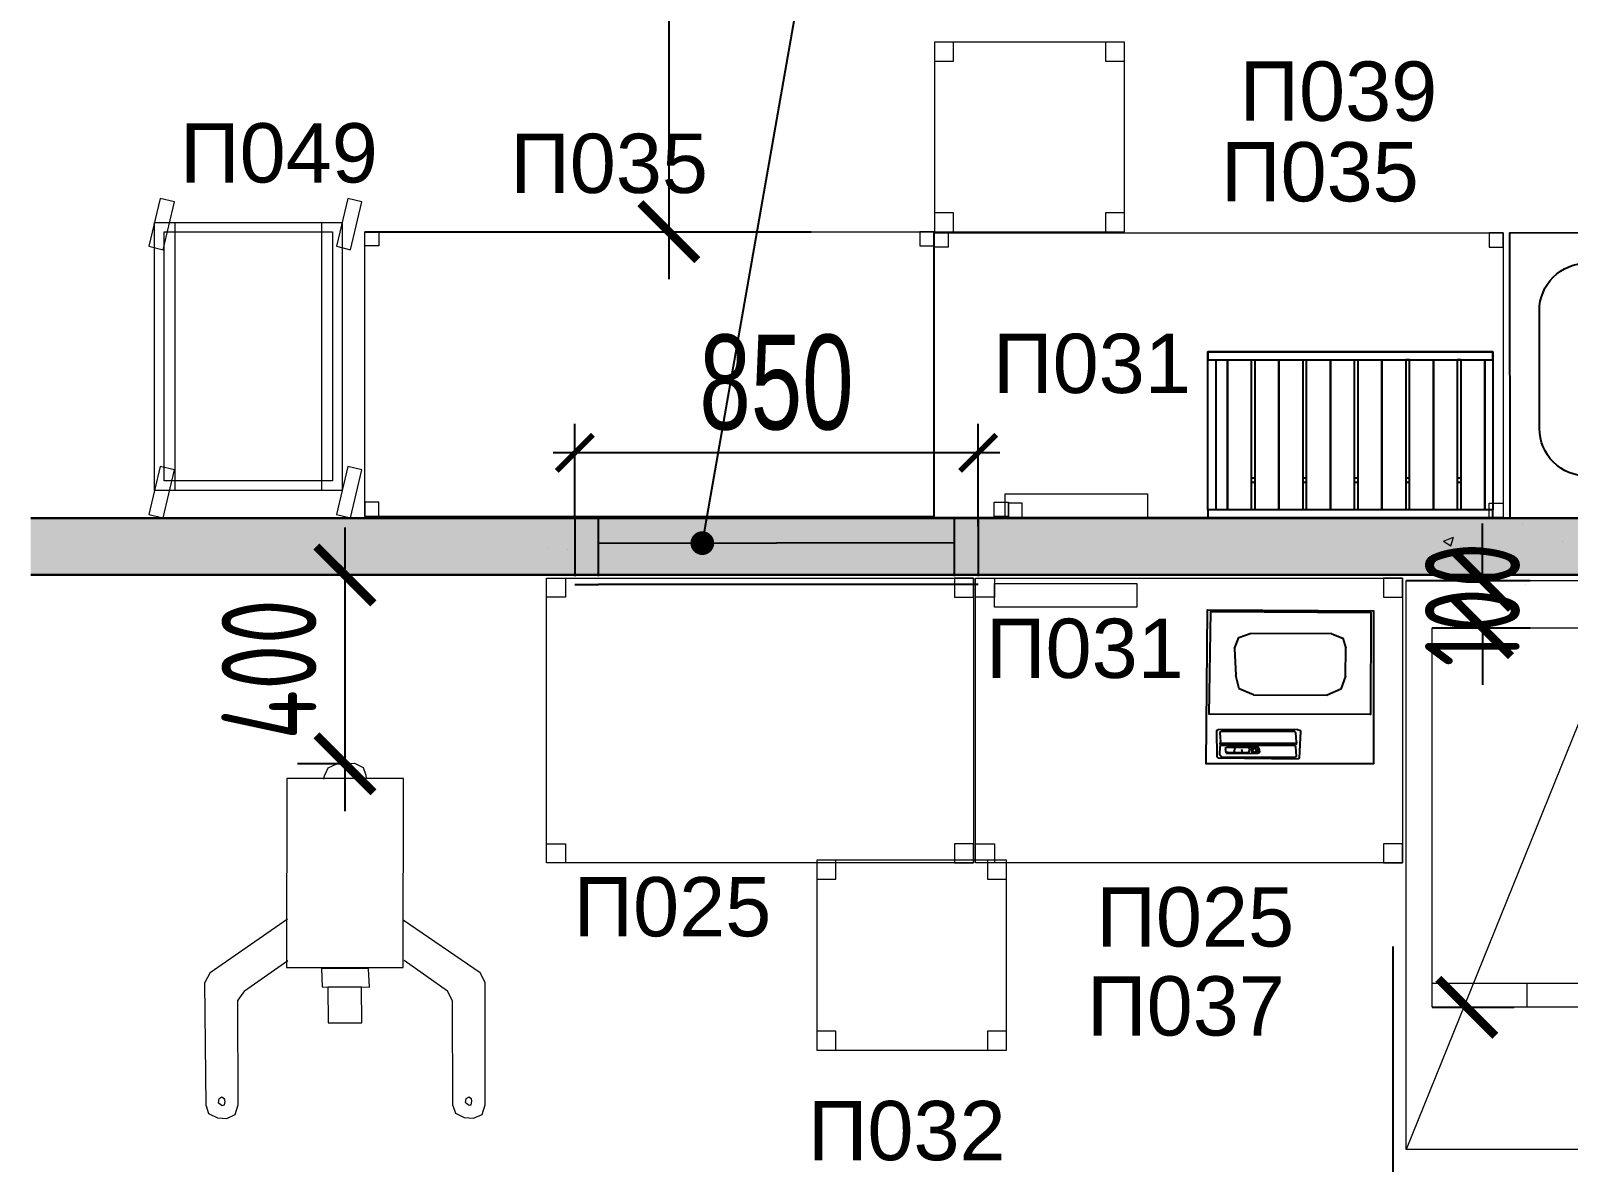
# Model space of a CAD drawing. Header units: millimetres. Extents: x -241391 to 8718866, y 0 to 143518.
# Drawn here: x -217984 to -214744, y 114434 to 116819 of the extents above; entities that cross this region are included whole.
import ezdxf
from ezdxf import colors
from ezdxf.entities.mleader import LeaderData, LeaderLine
from ezdxf.enums import TextEntityAlignment as Align
from ezdxf.math import Vec2, Vec3

# ---------------------------------------------------------------- set-up
doc = ezdxf.new("R2010")
doc.units = ezdxf.units.MM
doc.header["$MEASUREMENT"] = 0
doc.header["$PDMODE"] = 3
doc.header["$PDSIZE"] = -4
doc.layers.get('0').update_dxf_attribs({"color": 250, "lineweight": 9})
doc.layers.get('Defpoints').update_dxf_attribs({"color": 8})
for name, color, linetype, lineweight in [('АР_Маркер экспликации', 239, 'Continuous', 13), ('АР_Номер помещения', 1, 'Continuous', 25), ('АР_Перегородки газоблок', 165, 'Continuous', 30), ('АР_Перегородки газоблок_Штрих', 165, 'Continuous', 5), ('ТХ_пищеблок', 30, 'Continuous', 20)]:
    doc.layers.add(name, color=color, linetype=linetype, lineweight=lineweight)
doc.layers.add('ТХ_пищеблок_позиции', color=5, linetype='Continuous')
doc.layers.add('ТХ_привязка ТХ', color=7, linetype='Continuous', true_color=0x163d5c)
doc.styles.add('Arial Narrow_6', font='ARIALN.TTF', dxfattribs={"width": 0.85, "height": 200})
doc.styles.add('ISOCPEUR', font='isocpeur.ttf', dxfattribs={"width": 0.7})
doc.styles.add('Standart Arial', font='arial.ttf', dxfattribs={"width": 0.7, "height": 250})
doc.dimstyles.new('R_100', dxfattribs={"dimtxt": 270, "dimasz": 120, "dimexe": 100, "dimexo": 0, "dimgap": 60, "dimtad": 1, "dimdec": 0, "dimrnd": 5, "dimzin": 0, "dimdsep": 46, "dimtxsty": 'ISOCPEUR', "dimblk": 'ARCHTICK', "dimcen": 0, "dimdle": 100, "dimclrd": 256, "dimclre": 256, "dimclrt": 256, "dimadec": 0, "dimazin": 0, "dimtfac": 2, "dimtdec": 0, "dimtofl": 0, "dimtmove": 1, "dimatfit": 3, "dimfxl": 1, "dimtvp": 3, "dimtolj": 1, "dimtzin": 0, "dimarcsym": 0})

# ---------------------------------------------------------------- blocks, each defined once
blk = doc.blocks.new('_Dot')
at = {"color": 0, "linetype": 'ByBlock', "lineweight": -2}
blk.add_line((-0.5, 0), (-1, 0), dxfattribs=at)
at = {"color": 0, "linetype": 'ByBlock', "const_width": 0.5}
blk.add_lwpolyline([(-0.25, 0, 1), (0.25, 0, 1)], format="xyb", close=True, dxfattribs=at)
blk = doc.blocks.new('*U190')
at = {"layer": 'АР_Номер помещения', "color": 7}
blk.add_circle((2520.3, -1416.1), 400, dxfattribs=at)
at = {"color": 7, "style": 'ISOCPEUR', "width": 0.7, "flags": 1}
blk.add_attdef('КАТЕГОРИЯ', (-499.2, -2092.2), '', height=250, dxfattribs=at)
at = {"layer": 'АР_Номер помещения', "color": 7, "style": 'ISOCPEUR', "width": 0.7}
blk.add_attdef('НОМЕР_ПОМЕЩЕНИЯ', text='', height=300, dxfattribs=at).set_placement((2520.3, -1416.1), align=Align.MIDDLE_CENTER)
blk = doc.blocks.new('_ArchTick')
at = {"color": 0, "linetype": 'ByBlock', "const_width": 0.15}
blk.add_lwpolyline([(-0.5, -0.5), (0.5, 0.5)], dxfattribs=at)
blk = doc.blocks.new('*D335')
at = {"layer": 'Defpoints', "color": 0, "ltscale": 100, "transparency": 16777216}
for p in [(-215085.7, 115660.5), (-214924.8, 115660.5), (-215030.7, 115560.5)]:
    blk.add_point(p, dxfattribs=at)
at = {"layer": 'ТХ_привязка ТХ', "lineweight": -2, "ltscale": 100, "transparency": 16777216}
for p, q in [((-214924.8, 115660.5), (-214924.8, 115780.5)), ((-215085.7, 115660.5), (-214824.8, 115660.5)), ((-215030.7, 115560.5), (-214824.8, 115560.5)), ((-214924.8, 115560.5), (-214924.8, 115440.5))]:
    blk.add_line(p, q, dxfattribs=at)
at = {"layer": 'ТХ_привязка ТХ', "lineweight": -2, "ltscale": 100, "transparency": 16777216, "xscale": 120, "yscale": 120, "zscale": 120}
for p, rotation in [((-214924.8, 115660.5), 270), ((-214924.8, 115560.5), 90)]:
    blk.add_blockref('_ArchTick', p, dxfattribs=dict(at, rotation=rotation))
at = {"layer": 'ТХ_привязка ТХ', "ltscale": 100, "transparency": 16777216, "insert": (-214946.1, 115609.7), "char_height": 200, "attachment_point": 5, "rotation": 90, "style": 'ISOCPEUR'}
blk.add_mtext('\\A1;100', dxfattribs=at)
blk = doc.blocks.new('*D337')
at = {"layer": 'Defpoints', "color": 0, "ltscale": 100, "transparency": 16777216}
for p in [(-217983.9, 115671.9), (-217321.9, 115273.7), (-217320.5, 115273.7, 0)]:
    blk.add_point(p, dxfattribs=at)
at = {"layer": 'ТХ_привязка ТХ', "lineweight": -2, "ltscale": 100, "transparency": 16777216}
for p, q in [((-217321.9, 115771.9), (-217321.9, 115173.7)), ((-217983.9, 115671.9), (-217221.9, 115671.9)), ((-217320.5, 115273.7), (-217421.9, 115273.7))]:
    blk.add_line(p, q, dxfattribs=at)
at = {"layer": 'ТХ_привязка ТХ', "lineweight": -2, "ltscale": 100, "transparency": 16777216, "xscale": 120, "yscale": 120, "zscale": 120}
for p, rotation in [((-217321.9, 115671.9), 90), ((-217321.9, 115273.7), 270)]:
    blk.add_blockref('_ArchTick', p, dxfattribs=dict(at, rotation=rotation))
at = {"layer": 'ТХ_привязка ТХ', "ltscale": 100, "transparency": 16777216, "insert": (-217481.9, 115472.8), "char_height": 200, "attachment_point": 5, "rotation": 90, "style": 'ISOCPEUR'}
blk.add_mtext('\\A1;400', dxfattribs=at)

msp = doc.modelspace()

# ---------------------------------------------------------------- hatches: boundary and pattern name
at = {"layer": 'АР_Перегородки газоблок_Штрих', "ltscale": 100}
h = msp.add_hatch(dxfattribs=at)
h.set_pattern_fill('AR-CONC', color=253, scale=30)
h.set_pattern_definition([(50, (0, 0), (215.17805, -18.82564), [22.5, -247.5]), (355, (0, 0), (-41.6254, 225.65764), [18, -198]), (100.45144, (17.93, -1.57), (173.55265, 206.832), [19.12206, -210.34263]), (46.1842, (0, 60), (320.1724, -49.65578), [33.75, -371.25]), (96.63564, (26.68, 55.86), (280.3986, 292.23558), [28.6831, -315.51413]), (351.18416, (0, 60), (280.3986, 292.2356), [27, -297]), (21, (30, 45), (179.07212, -120.78567), [22.5, -247.5]), (326, (30, 45), (72.9946, 217.54501), [18, -198]), (71.45144, (44.92, 34.93), (252.06671, 96.75935), [19.12206, -210.34263]), (37.5, (0, 0), (3.647957, 99.868156), [0, -195.6, 0, -201, 0, -198.75]), (7.5, (0, 0), (78.92086, 118.323514), [0, -114.6, 0, -191.1, 0, -75.75]), (327.5, (-66.9, 0), (160.14673, -6.766462), [0, -75, 0, -234, 0, -310.5]), (317.5, (-96.9, 0), (174.95585, 30.031495), [0, -97.5, 0, -155.4, 0, -220.5])])
h.paths.add_polyline_path([(-212900.8, 116002.3), (-212785.4, 116002.3), (-212785.4, 116122.3), (-213020.8, 116122.3), (-213020.8, 115792), (-217983.9, 115791.9), (-217983.9, 115671.9), (-212900.8, 115672)])

# ---------------------------------------------------------------- linework, layer by layer
at = {"layer": 'АР_Перегородки газоблок', "color": 253, "ltscale": 100}
msp.add_line((-217983.9, 115791.9), (-213020.8, 115792), dxfattribs=at)
at = {"layer": 'АР_Перегородки газоблок', "ltscale": 100}
msp.add_line((-217983.9, 115671.9), (-212900.8, 115672), dxfattribs=at)
at = {"layer": 'АР_Перегородки газоблок_Штрих', "color": 253, "ltscale": 100}
for p, q in [((-214764.7, 115790.4), (-214764.7, 115790.4)), ((-214839.8, 115780.5), (-214839.8, 115780.5))]:
    msp.add_line(p, q, dxfattribs=at)
at = {"layer": 'АР_Перегородки газоблок_Штрих', "linetype": 'Continuous', "ltscale": 100}
for p, q in [((-216895, 115727.2), (-216895, 115727.2)), ((-216852.9, 115726.6), (-216852.9, 115726.6)), ((-214755.4, 115741.7), (-214755.4, 115741.7)), ((-214834.2, 115651.1), (-214834.2, 115651.1))]:
    msp.add_line(p, q, dxfattribs=at)
at = {"layer": 'АР_Перегородки газоблок_Штрих', "color": 253, "linetype": 'Continuous', "ltscale": 100}
for p, q in [((-215006.8, 115743.3), (-214985.8, 115751.3)), ((-215006.8, 115743.3), (-214991.8, 115733.2)), ((-214991.8, 115733.2), (-214985.8, 115751.3))]:
    msp.add_line(p, q, dxfattribs=at)
at = {"layer": 'ТХ_пищеблок'}
for p, q in [((-216897.3, 115065.2, 82.8), (-216897.3, 115665.2, 82.8)), ((-216897.3, 115665.2, 82.8), (-215997.3, 115665.2, 82.8)), ((-216897.3, 115625.2, 82.8), (-216897.3, 115665.2, 82.8)), ((-216897.3, 115665.2, 82.8), (-216857.3, 115665.2, 82.8)), ((-216857.3, 115665.2, 82.8), (-216857.3, 115625.2, 82.8)), ((-215997.3, 115665.2, 82.8), (-216037.3, 115665.2, 82.8)), ((-216037.3, 115665.2, 82.8), (-216037.3, 115625.2, 82.8)), ((-215997.3, 115665.2, 82.8), (-215997.3, 115065.2, 82.8)), ((-215997.3, 115625.2, 82.8), (-215997.3, 115665.2, 82.8)), ((-215993.3, 115065.2, 82.8), (-215993.3, 115665.2, 82.8)), ((-215993.3, 115665.2, 82.8), (-215093.3, 115665.2, 82.8)), ((-215993.3, 115625.2, 82.8), (-215993.3, 115665.2, 82.8)), ((-215993.3, 115665.2, 82.8), (-215953.3, 115665.2, 82.8)), ((-215953.3, 115665.2, 82.8), (-215953.3, 115625.2, 82.8)), ((-215093.3, 115665.2, 82.8), (-215133.3, 115665.2, 82.8)), ((-215133.3, 115665.2, 82.8), (-215133.3, 115625.2, 82.8)), ((-215093.3, 115665.2, 82.8), (-215093.3, 115065.2, 82.8)), ((-215093.3, 115625.2, 82.8), (-215093.3, 115665.2, 82.8)), ((-216857.3, 115625.2, 82.8), (-216897.3, 115625.2, 82.8)), ((-216037.3, 115625.2, 82.8), (-215997.3, 115625.2, 82.8)), ((-215953.3, 115625.2, 82.8), (-215993.3, 115625.2, 82.8)), ((-215133.3, 115625.2, 82.8), (-215093.3, 115625.2, 82.8)), ((-214665.7, 115500.5), (-215085.7, 114460.5)), ((-217339.9, 115272.9, 0), (-217358, 115264.9, 0)), ((-217301.2, 115274.5, 0), (-217339.9, 115272.9, 0)), ((-217282.7, 115265.5, 0), (-217301.2, 115274.5, 0)), ((-217444.2, 115243.1, 0), (-217444.9, 114844.3, 0)), ((-217198.7, 115243.2, 0), (-217444.2, 115243.1, 0)), ((-217366.2, 115241.7, 0), (-217365, 115249.2, 0)), ((-217358, 115264.9, 0), (-217365, 115249.2, 0)), ((-217277.5, 115249.4, 0), (-217282.7, 115265.5, 0)), ((-217276.7, 115244.6, 0), (-217277.5, 115249.4, 0)), ((-217199.4, 114844.4, 0), (-217198.7, 115243.2, 0)), ((-216897.3, 115065.2, 82.8), (-216897.3, 115105.2, 82.8)), ((-216897.3, 115105.2, 82.8), (-216857.3, 115105.2, 82.8)), ((-216857.3, 115105.2, 82.8), (-216857.3, 115065.2, 82.8)), ((-215997.3, 115105.2, 82.8), (-216037.3, 115105.2, 82.8)), ((-216037.3, 115105.2, 82.8), (-216037.3, 115065.2, 82.8)), ((-215997.3, 115065.2, 82.8), (-215997.3, 115105.2, 82.8)), ((-215993.3, 115065.2, 82.8), (-215993.3, 115105.2, 82.8)), ((-215993.3, 115105.2, 82.8), (-215953.3, 115105.2, 82.8)), ((-215953.3, 115105.2, 82.8), (-215953.3, 115065.2, 82.8)), ((-215093.3, 115105.2, 82.8), (-215133.3, 115105.2, 82.8)), ((-215133.3, 115105.2, 82.8), (-215133.3, 115065.2, 82.8)), ((-215093.3, 115065.2, 82.8), (-215093.3, 115105.2, 82.8)), ((-215997.3, 115065.2, 82.8), (-216897.3, 115065.2, 82.8)), ((-216857.3, 115065.2, 82.8), (-216897.3, 115065.2, 82.8)), ((-216037.3, 115065.2, 82.8), (-215997.3, 115065.2, 82.8)), ((-215093.3, 115065.2, 82.8), (-215993.3, 115065.2, 82.8)), ((-215953.3, 115065.2, 82.8), (-215993.3, 115065.2, 82.8)), ((-215133.3, 115065.2, 82.8), (-215093.3, 115065.2, 82.8)), ((-217606, 114834, 0), (-217442.7, 114946.7, 0)), ((-217037, 114833, 0), (-217199.2, 114944.1, 0)), ((-217533.8, 114795.2, 0), (-217442.5, 114859.2, 0)), ((-217105.8, 114794.6, 0), (-217197, 114859.4, 0)), ((-217606, 114834, 0), (-217617, 114812.7, 0)), ((-217444.9, 114844.3, 0), (-217199.4, 114844.4, 0)), ((-217271.9, 114841.9, 0), (-217371.6, 114842.1, 0)), ((-217371.6, 114842.1, 0), (-217369.9, 114803.5, 0)), ((-217270.2, 114803.3, 0), (-217271.9, 114841.9, 0)), ((-217026.3, 114812.9, 0), (-217037, 114833, 0)), ((-217614.4, 114553.1, 0), (-217617, 114812.7, 0)), ((-217533.8, 114795.2, 0), (-217547.5, 114775.9, 0)), ((-217369.9, 114803.5, 0), (-217270.2, 114803.3, 0)), ((-217287.1, 114802.9, 0), (-217357.7, 114803.1, 0)), ((-217357.7, 114803.1, 0), (-217357.1, 114727.8, 0)), ((-217286.6, 114727.6, 0), (-217287.1, 114802.9, 0)), ((-217095.2, 114774.5, 0), (-217105.8, 114794.6, 0)), ((-217026.5, 114555.2, 0), (-217026.3, 114812.9, 0)), ((-217546.6, 114554.8, 0), (-217547.5, 114775.9, 0)), ((-217094.2, 114553.5, 0), (-217095.2, 114774.5, 0)), ((-217357.1, 114727.8, 0), (-217286.6, 114727.6, 0)), ((-217587.6, 114567.3, 0), (-217588.8, 114559.8, 0)), ((-217588.8, 114559.8, 0), (-217586, 114557.8, 0)), ((-217581, 114570.9, 0), (-217587.6, 114567.3, 0)), ((-217586, 114557.8, 0), (-217580.5, 114553.9, 0)), ((-217575.4, 114566.9, 0), (-217581, 114570.9, 0)), ((-217580.5, 114553.9, 0), (-217575.8, 114554.7, 0)), ((-217575.8, 114554.7, 0), (-217574.6, 114562.2, 0)), ((-217574.6, 114562.2, 0), (-217575.4, 114566.9, 0)), ((-217552.9, 114534.3, 0), (-217546.6, 114554.8, 0)), ((-217067.5, 114567.7, 0), (-217068.7, 114560.2, 0)), ((-217068.7, 114560.2, 0), (-217065.9, 114558.3, 0)), ((-217060.8, 114571.3, 0), (-217067.5, 114567.7, 0)), ((-217065.9, 114558.3, 0), (-217060.4, 114554.3, 0)), ((-217055.3, 114567.4, 0), (-217060.8, 114571.3, 0)), ((-217060.4, 114554.3, 0), (-217055.6, 114555.1, 0)), ((-217055.6, 114555.1, 0), (-217054.5, 114562.6, 0)), ((-217054.5, 114562.6, 0), (-217055.3, 114567.4, 0)), ((-217032.7, 114534.7, 0), (-217026.5, 114555.2, 0)), ((-217614.4, 114553.1, 0), (-217609.2, 114536.9, 0)), ((-217609.2, 114536.9, 0), (-217590.7, 114527.9, 0)), ((-217590.7, 114527.9, 0), (-217571, 114526.4, 0)), ((-217571, 114526.4, 0), (-217552.9, 114534.3, 0)), ((-217094.2, 114553.5, 0), (-217089.1, 114537.3, 0)), ((-217089.1, 114537.3, 0), (-217070.5, 114528.3, 0)), ((-217070.5, 114528.3, 0), (-217050.8, 114526.8, 0)), ((-217050.8, 114526.8, 0), (-217032.7, 114534.7, 0))]:
    msp.add_line(p, q, dxfattribs=at)
for points in [[(-216079.3, 116795), (-216079.3, 116395), (-215679.3, 116395), (-215679.3, 116795)], [(-216079.3, 116795), (-216079.3, 116755), (-216039.3, 116755), (-216039.3, 116795)], [(-215719.3, 116795), (-215719.3, 116754.9), (-215679.3, 116754.9), (-215679.3, 116795)], [(-216079.3, 116435), (-216079.3, 116395), (-216039.3, 116395), (-216039.3, 116435)], [(-215719.3, 116435.1), (-215719.3, 116395), (-215679.3, 116395), (-215679.3, 116435.1)]]:
    msp.add_lwpolyline(points, close=True, dxfattribs=at)
for points, elevation in [([(-217735, 116364.7), (-217705.1, 116357.6), (-217681.1, 116458.4), (-217711, 116465.5)], -1.8), ([(-217340, 116364.7), (-217310.1, 116357.6), (-217286.1, 116458.4), (-217316, 116465.5)], -1.8), ([(-217328, 115850.1), (-217723, 115850.1), (-217723, 116415.1), (-217328, 116415.1)], -1.8), ([(-217680.4, 115850.1), (-217723, 115850.1), (-217723, 116415.1), (-217680.4, 116415.1)], -1.8), ([(-217328, 115850.1), (-217370.6, 115850.1), (-217370.6, 116415.1), (-217328, 116415.1)], -1.8), ([(-217348, 115870.1), (-217703, 115870.1), (-217703, 116395.1), (-217348, 116395.1)], -1.8), ([(-217735, 115799.7), (-217705.1, 115792.6), (-217681.1, 115893.4), (-217711, 115900.5)], -1.8), ([(-217340, 115799.7), (-217310.1, 115792.6), (-217286.1, 115893.4), (-217316, 115900.5)], -1.8), ([(-215030.7, 114760.5), (-215030.7, 115560.5), (-214140.7, 115560.5), (-214140.7, 114760.5)], 0), ([(-216327.6, 115070.5), (-216327.6, 114670.5), (-215927.6, 114670.5), (-215927.6, 115070.5)], 0), ([(-216327.6, 115070.5), (-216327.6, 115030.5), (-216287.6, 115030.5), (-216287.6, 115070.5)], 0), ([(-215967.6, 115070.5), (-215967.6, 115030.5), (-215927.6, 115030.5), (-215927.6, 115070.5)], 0), ([(-216327.6, 114710.5), (-216327.6, 114670.5), (-216287.6, 114670.5), (-216287.6, 114710.5)], 0), ([(-215967.6, 114710.6), (-215967.6, 114670.5), (-215927.6, 114670.5), (-215927.6, 114710.6)], 0)]:
    msp.add_lwpolyline(points, close=True, dxfattribs=dict(at, elevation=elevation))
at = {"layer": 'ТХ_пищеблок', "ltscale": 0.1, "elevation": 0}
for points in [[(-216080.3, 115795.4), (-217280.3, 115795.4), (-217280.3, 116395.4), (-216080.3, 116395.4)], [(-217280.3, 116395.4), (-217250.3, 116395.4), (-217250.3, 116365.4), (-217280.3, 116365.4)], [(-216080.3, 116395.4), (-216110.3, 116395.4), (-216110.3, 116365.4), (-216080.3, 116365.4)], [(-214881.1, 115793.1), (-216081.1, 115793.1), (-216081.1, 116393.1), (-214881.1, 116393.1)], [(-216081.1, 116393.1), (-216051.1, 116393.1), (-216051.1, 116363.1), (-216081.1, 116363.1)], [(-214881.1, 116393.1), (-214911.1, 116393.1), (-214911.1, 116363.1), (-214881.1, 116363.1)], [(-217280.3, 115795.4), (-217250.3, 115795.4), (-217250.3, 115825.4), (-217280.3, 115825.4)], [(-215924, 115795.4), (-215954, 115795.4), (-215954, 115825.4), (-215924, 115825.4)], [(-215924.7, 115793.1), (-215894.7, 115793.1), (-215894.7, 115823.1), (-215924.7, 115823.1)], [(-214881.1, 115793.1), (-214911.1, 115793.1), (-214911.1, 115823.1), (-214881.1, 115823.1)]]:
    msp.add_lwpolyline(points, close=True, dxfattribs=at)
at = {"layer": 'ТХ_пищеблок', "color": 132, "lineweight": -2, "ltscale": 100, "elevation": 0}
msp.add_lwpolyline([(-214867.4, 115792.6), (-214262.4, 115793.1), (-214262.9, 116393.1), (-214867.9, 116392.6), (-214867.4, 115792.6)], dxfattribs=at)
msp.add_lwpolyline([(-214565.5, 115880.6), (-214704.7, 115880.5, -0.414214), (-214804.8, 115980.4), (-214805, 116229.2, -0.414214), (-214705.1, 116329.3), (-214404.8, 116329.6, -0.414214), (-214304.7, 116229.6), (-214304.5, 115980.8, -0.414214), (-214404.4, 115880.7), (-214545.5, 115880.6)], format="xyb", dxfattribs=at)
at = {"layer": 'ТХ_пищеблок', "lineweight": -2}
for points in [[(-215086.8, 116125.4), (-215086.8, 115876), (-215086.8, 115859.3), (-215086.8, 115809.2), (-215136.9, 115809.2), (-215195.3, 115809.2), (-215503.7, 115809.2), (-215503.7, 116142.1), (-214903.3, 116142.1), (-214903.3, 115809.2), (-214919.9, 115809.2), (-214970, 115809.2), (-215028.4, 115809.2), (-215078.5, 115809.2), (-215078.5, 115859.3), (-215078.5, 115876), (-215078.5, 116125.4)], [(-215486.4, 115809.2), (-215486.4, 116125.4)], [(-215462.4, 116125.4), (-215462.4, 115876)], [(-215462.4, 115876), (-215462.4, 116125.4)], [(-215412.3, 116125.4), (-215412.3, 115876), (-215412.3, 115859.3), (-215412.3, 115809.2)], [(-215404, 115809.2), (-215404, 115859.3), (-215404, 115876), (-215404, 116125.4)], [(-215353.9, 116125.4), (-215353.9, 115876)], [(-215353.9, 115876), (-215353.9, 116125.4)], [(-215303.8, 116125.4), (-215303.8, 115876), (-215303.8, 115859.3), (-215303.8, 115809.2)], [(-215295.5, 115809.2), (-215295.5, 115859.3), (-215295.5, 115876), (-215295.5, 116125.4)], [(-215245.4, 116125.4), (-215245.4, 115876)], [(-215245.4, 115876), (-215245.4, 116125.4)], [(-215195.3, 116125.4), (-215195.3, 116125.4)], [(-215195.3, 116125.4), (-215195.3, 116125.4)], [(-215195.3, 116125.4), (-215195.3, 116125.4)], [(-215195.3, 116125.4), (-215195.3, 115876), (-215195.3, 115859.3), (-215195.3, 115809.2)], [(-215187, 115809.2), (-215187, 115859.3), (-215187, 115876), (-215187, 116125.4)], [(-215136.9, 116125.4), (-215136.9, 115876)], [(-215136.9, 115876), (-215136.9, 116125.4)], [(-215136.9, 116125.4), (-215136.9, 116125.4)], [(-215136.9, 116125.4), (-215136.9, 116125.4)], [(-215136.9, 116125.4), (-215136.9, 116125.4)], [(-215086.8, 116125.4), (-215086.8, 116125.4)], [(-215086.8, 116125.4), (-215078.5, 116125.4), (-215086.8, 116125.4)], [(-215078.5, 116125.4), (-215078.5, 116125.4)], [(-215028.4, 116125.4), (-215028.4, 115876)], [(-215028.4, 115876), (-215028.4, 116125.4)], [(-215028.4, 116125.4), (-215028.4, 116125.4)], [(-215028.4, 116125.4), (-215028.4, 116125.4)], [(-215028.4, 116125.4), (-215028.4, 116125.4)], [(-214978.4, 116125.4), (-214978.4, 115876), (-214978.4, 115859.3), (-214978.4, 115809.2)], [(-214978.4, 116125.4), (-214978.4, 116125.4)], [(-214970, 116125.4), (-214978.4, 116125.4), (-214970, 116125.4)], [(-214970, 115809.2), (-214970, 115859.3), (-214970, 115876), (-214970, 116125.4)], [(-214970, 116125.4), (-214970, 116125.4)], [(-214919.9, 116125.4), (-214919.9, 115876)], [(-214919.9, 115876), (-214919.9, 116125.4)], [(-214919.9, 116125.4), (-214919.9, 116125.4)], [(-214919.9, 116125.4), (-214919.9, 116125.4)], [(-214919.9, 116125.4), (-214919.9, 116125.4)], [(-215462.4, 115876), (-215462.4, 115867.7), (-215462.4, 115876)], [(-215353.9, 115876), (-215353.9, 115867.7), (-215353.9, 115876)], [(-215245.4, 115876), (-215245.4, 115867.7), (-215245.4, 115876)], [(-215136.9, 115876), (-215136.9, 115867.7), (-215136.9, 115876)], [(-215028.4, 115876), (-215028.4, 115867.7), (-215028.4, 115876)], [(-214919.9, 115876), (-214919.9, 115867.7), (-214919.9, 115876)], [(-215154.7, 115273.5), (-215507.2, 115273.7), (-215504.4, 115598.7), (-215154.7, 115596.4), (-215154.7, 115273.5), (-215154.7, 115273.5)], [(-215161, 115378.1), (-215501.1, 115378.7), (-215497.7, 115595), (-215160.3, 115592.5), (-215161, 115378.1), (-215161, 115378.1)], [(-215447.2, 115517.1), (-215438.3, 115540.2), (-215414.6, 115548.4)], [(-215242.2, 115547.7), (-215414.6, 115548.4)], [(-215242.2, 115547.7), (-215219.1, 115538.7), (-215212.9, 115517.9)], [(-215447.2, 115517.1), (-215444.9, 115460)], [(-215213.4, 115458.8), (-215212.9, 115517.9)], [(-215407.8, 115419), (-215437.6, 115431.6), (-215444.9, 115460)], [(-215213.4, 115458.8), (-215223.2, 115431), (-215252.5, 115418.8)], [(-215407.8, 115419), (-215252.5, 115418.8)], [(-215485.1, 115343.8), (-215482.3, 115345.8)], [(-215485.1, 115343.8), (-215484.7, 115289.5)], [(-215314.6, 115345.9), (-215482.3, 115345.8)], [(-215478.3, 115340.1), (-215475.5, 115342.1)], [(-215478.3, 115340.1), (-215476.9, 115320.2)], [(-215320.2, 115342), (-215475.5, 115342.1)], [(-215320.2, 115342), (-215318.2, 115339.2)], [(-215316.8, 115319.2), (-215318.2, 115339.2)], [(-215314.6, 115345.9), (-215309.8, 115345.1), (-215307.8, 115342.3)], [(-215310.3, 115286), (-215307.8, 115342.3)], [(-215478.6, 115310.6), (-215479.1, 115293.4)], [(-215478.6, 115310.6), (-215475.8, 115312.6)], [(-215474.9, 115317.4), (-215477.7, 115315.4), (-215476.9, 115320.2)], [(-215320.5, 115312.4), (-215475.8, 115312.6)], [(-215474.9, 115317.4), (-215319.6, 115317.2)], [(-215467, 115306.1), (-215464.2, 115308.1)], [(-215467, 115306.1), (-215464.2, 115308.1)], [(-215467, 115306.1), (-215465.9, 115298.5)], [(-215467, 115306.1), (-215465.9, 115298.5)], [(-215397.5, 115308.7), (-215464.2, 115308.1)], [(-215417.5, 115307.3), (-215464.2, 115308.1)], [(-215447.1, 115307.5), (-215448.7, 115298)], [(-215432.7, 115305), (-215431.6, 115297.4)], [(-215417.5, 115307.3), (-215415.5, 115304.5)], [(-215416.4, 115299.7), (-215415.5, 115304.5)], [(-215412.7, 115306.4), (-215409.9, 115308.4)], [(-215412.7, 115306.4), (-215411.6, 115298.8)], [(-215400.4, 115306.7), (-215409.9, 115308.4)], [(-215408.8, 115300.8), (-215407.9, 115305.6), (-215405.1, 115307.6), (-215403.2, 115304.8), (-215401.2, 115301.9), (-215402, 115297.2), (-215404, 115300), (-215406.8, 115298), (-215408.8, 115300.8), (-215408.8, 115300.8)], [(-215400.4, 115306.7), (-215397.5, 115308.7), (-215398.4, 115303.9)], [(-215399.2, 115299.1), (-215398.4, 115303.9)], [(-215397.5, 115308.7), (-215395.6, 115305.9)], [(-215394.4, 115298.3), (-215395.6, 115305.9)], [(-215320.5, 115312.4), (-215318.5, 115309.6)], [(-215316.8, 115319.2), (-215317.6, 115314.4), (-215319.6, 115317.2)], [(-215317.1, 115289.6), (-215318.5, 115309.6)], [(-215482.8, 115286.7), (-215484.7, 115289.5)], [(-215482.8, 115286.7), (-215313.1, 115284)], [(-215475.2, 115287.8), (-215477.1, 115290.6), (-215479.1, 115293.4)], [(-215475.2, 115287.8), (-215319.9, 115287.7)], [(-215463.9, 115295.7), (-215465.9, 115298.5)], [(-215461.1, 115297.7), (-215465.9, 115298.5)], [(-215463.9, 115295.7), (-215397.3, 115296.3)], [(-215461.1, 115297.7), (-215419.2, 115297.7)], [(-215416.4, 115299.7), (-215419.2, 115297.7)], [(-215409.6, 115296), (-215411.6, 115298.8)], [(-215409.6, 115296), (-215399.2, 115299.1)], [(-215399.2, 115299.1), (-215397.3, 115296.3)], [(-215394.4, 115298.3), (-215397.3, 115296.3)], [(-215317.1, 115289.6), (-215319.9, 115287.7)], [(-215310.3, 115286), (-215313.1, 115284)]]:
    msp.add_lwpolyline(points, dxfattribs=at)
at = {"layer": 'ТХ_пищеблок', "lineweight": -2, "elevation": -814.1}
msp.add_lwpolyline([(-215503.7, 116125.4), (-214903.3, 116125.4), (-214903.3, 116142.1), (-215503.7, 116142.1)], close=True, dxfattribs=at)
at = {"layer": 'ТХ_пищеблок', "lineweight": -2}
for points in [[(-215462.4, 115876), (-215462.4, 115859.3)], [(-215462.4, 115859.3), (-215462.4, 115809.2)], [(-215404, 115876), (-215412.3, 115876), (-215412.3, 115867.7), (-215404, 115867.7)], [(-215353.9, 115876), (-215353.9, 115859.3)], [(-215353.9, 115859.3), (-215353.9, 115809.2)], [(-215295.5, 115876), (-215303.8, 115876), (-215303.8, 115867.7), (-215295.5, 115867.7)], [(-215245.4, 115876), (-215245.4, 115859.3)], [(-215245.4, 115859.3), (-215245.4, 115809.2)], [(-215187, 115876), (-215195.3, 115876), (-215195.3, 115867.7), (-215187, 115867.7)], [(-215136.9, 115876), (-215136.9, 115859.3)], [(-215136.9, 115859.3), (-215136.9, 115809.2)], [(-215086.8, 115876), (-215086.8, 115867.7), (-215078.5, 115867.7), (-215078.5, 115876)], [(-215028.4, 115876), (-215028.4, 115859.3)], [(-215028.4, 115859.3), (-215028.4, 115809.2)], [(-214970, 115876), (-214978.4, 115876), (-214978.4, 115867.7), (-214970, 115867.7)], [(-214919.9, 115876), (-214919.9, 115859.3)], [(-214919.9, 115859.3), (-214919.9, 115809.2)], [(-215503.7, 115792.6), (-214903.3, 115792.6), (-214903.3, 115809.2), (-215503.7, 115809.2)]]:
    msp.add_lwpolyline(points, close=True, dxfattribs=at)
at = {"layer": 'ТХ_пищеблок', "lineweight": 0}
for points, elevation in [([(-215930.5, 115793.1), (-215930.5, 115843.1), (-215630.5, 115843.1), (-215630.5, 115793.1)], 0), ([(-215653.3, 115654.2), (-215653.3, 115604.2), (-215953.3, 115604.2), (-215953.3, 115654.2)], 82.8)]:
    msp.add_lwpolyline(points, close=True, dxfattribs=dict(at, elevation=elevation))
at = {"layer": 'ТХ_пищеблок', "lineweight": 9, "elevation": 0}
msp.add_lwpolyline([(-214085.7, 114460.5), (-215085.7, 114460.5), (-215085.7, 115660.5), (-214085.7, 115660.5)], close=True, dxfattribs=at)
at = {"layer": 'ТХ_пищеблок', "elevation": 0}
for points in [[(-214140.7, 114810.5), (-215030.7, 114810.5)], [(-214830.7, 114760.5), (-214830.7, 114810.5)]]:
    msp.add_lwpolyline(points, dxfattribs=at)
at = {"layer": 'ТХ_привязка ТХ', "ltscale": 100}
for p, q in [((-216639.4, 117846.4), (-216639.4, 116295.4)), ((-217280.3, 116395.4), (-216339.4, 116395.4)), ((-215114.2, 114888.4), (-215114.2, 113079.3)), ((-215030.7, 114760.5), (-214857.9, 114760.5))]:
    msp.add_line(p, q, dxfattribs=at)
at = {"layer": 'ТХ_привязка ТХ'}
for p, q in [((-216837.6, 115791.9, 0), (-216837.6, 115990.3, 0)), ((-215987.6, 115774.4, 0), (-215987.6, 115990.3, 0)), ((-215941.9, 115929.4, 0), (-216883.3, 115929.4, 0)), ((-216787.6, 115669.5, 0), (-216787.6, 115791.9, 0)), ((-216587.6, 115791.9, 0), (-215787.6, 115791.9, 0)), ((-215987.6, 115791.9, 0), (-215987.6, 115669.5, 0)), ((-216037.6, 115739.5, 0), (-216787.6, 115738.5, 0)), ((-215987.6, 115651.7, 0), (-216787.6, 115651.7, 0))]:
    msp.add_line(p, q, dxfattribs=at)
at = {"layer": 'ТХ_привязка ТХ', "linetype": 'ByBlock'}
for p, q in [((-216837.6, 115791.9, 0), (-216837.6, 115669.5, 0)), ((-216787.6, 115669.5, 0), (-216787.6, 115791.9, 0)), ((-216587.6, 115791.9, 0), (-216637.6, 115791.9, 0)), ((-216037.6, 115669.5, 0), (-216037.6, 115791.9, 0)), ((-215987.6, 115791.9, 0), (-215987.6, 115669.5, 0)), ((-215837.6, 115791.9, 0), (-215787.6, 115791.9, 0)), ((-216837.6, 115651.7, 0), (-216787.6, 115651.7, 0)), ((-215987.6, 115651.7, 0), (-216037.6, 115651.7, 0))]:
    msp.add_line(p, q, dxfattribs=at)

# ---------------------------------------------------------------- block references
at = {"layer": 'АР_Маркер экспликации', "color": 253}
ref = msp.add_blockref('*U190', (-216911.6, 118493.4), dxfattribs=at)
ref.add_attrib('НОМЕР_ПОМЕЩЕНИЯ', '153', dxfattribs={"layer": 'АР_Номер помещения', "color": 7, "height": 300, "style": 'ISOCPEUR', "width": 0.7}).set_placement((-214391.2, 117077.4), align=Align.MIDDLE_CENTER)
at = {"layer": 'ТХ_привязка ТХ', "ltscale": 100, "xscale": 120, "yscale": 120, "zscale": 120}
for p, rotation in [((-216639.4, 116395.4), 270), ((-214957.9, 114760.5), 90)]:
    msp.add_blockref('_ArchTick', p, dxfattribs=dict(at, rotation=rotation))
at = {"layer": 'ТХ_привязка ТХ', "xscale": 76.2, "yscale": 76.2, "zscale": 76.2, "rotation": 180}
msp.add_blockref('_ArchTick', (-216837.6, 115929.4, 0), dxfattribs=at)
at = {"layer": 'ТХ_привязка ТХ', "xscale": 76.2, "yscale": 76.2, "zscale": 76.2}
msp.add_blockref('_ArchTick', (-215987.6, 115929.4, 0), dxfattribs=at)

# ---------------------------------------------------------------- texts
at = {"layer": 'ТХ_пищеблок_позиции', "style": 'Standart Arial'}
for s, p in [('П039', (-215437, 116629.3, -1.1)), ('П049', (-217669.3, 116499.2, -1.1)), ('П035', (-216973.7, 116477.1, -1.1)), ('П035', (-215475.9, 116459.4, -1.1)), ('П031', (-215956.2, 116055.4, -1.1)), ('П031', (-215971.1, 115454.8, -1.1)), ('П025', (-216840.3, 114910.1, 81.7)), ('П025', (-215738.7, 114888.7, 81.7)), ('П037', (-215758.1, 114701, -1.1)), ('П032', (-216346.5, 114438.2, -1.1))]:
    msp.add_text(s, height=125, dxfattribs=at).set_placement(p)
at = {"layer": 'ТХ_привязка ТХ', "insert": (-216412.6, 116077.2, 0), "char_height": 200, "attachment_point": 5, "style": 'Arial Narrow_6'}
msp.add_mtext('\\A1;850', dxfattribs=at)

# ---------------------------------------------------------------- dimensions: what is measured, and where the dimension line sits
at = {"layer": 'ТХ_привязка ТХ', "color": 1, "ltscale": 100}
for base, p1, p2, picture, middle in [((-214924.8, 115660.5), (-215030.7, 115560.5), (-215085.7, 115660.5), '*D335', (-214786.1, 115609.7)), ((-217321.9, 115273.7), (-217983.9, 115671.9), (-217320.5, 115273.7, 0), '*D337', (-217321.9, 115472.8))]:
    dim = msp.add_linear_dim(base=base, p1=p1, p2=p2, angle=90, dimstyle='R_100', override={"dimtxt": 200, "dimpost": '\\X', "dimfxl": 2.5, "dimarcsym": 2}, dxfattribs=at)
    dim.commit()
    dim.dimension.update_dxf_attribs({"geometry": picture, "text_midpoint": middle, "dimtype": 160})

# ---------------------------------------------------------------- leaders
at = {"layer": 'ТХ_привязка ТХ', "lineweight": 20}
ml = msp.add_multileader_mtext('Standard', dxfattribs=at)
ml.set_content('\\A1;Предусмотреть выводы для подключения системы "Проход и питание"', color=256, style='Standart Arial')
ml.set_leader_properties()
ml.set_arrow_properties(name='DOT')
ml.build(insert=Vec2(0, 0))
ml.multileader.update_dxf_attribs({"text_left_attachment_type": 6, "text_right_attachment_type": 6, "dogleg_length": 50, "arrow_head_size": 50})
ctx = ml.context
ctx.base_point, ctx.char_height, ctx.arrow_head_size, ctx.landing_gap_size, ctx.plane_origin = Vec3(-216316.6, 126863.7), 200, 50, 0, Vec3(-191132.5, 109321.2)
ctx.left_attachment, ctx.right_attachment = 6, 6
notes = []
notes.append((ctx, [(0, (1, 1, 0), (-213284.8, 126863.7), (-1, 0), 50, [(0, [(-209799.3, 116466.6)], 0, [])])]))
ctx.mtext.insert, ctx.mtext.width, ctx.mtext.flow_direction = Vec3(-216316.6, 127103.7), 3771.54, 5
ml = msp.add_multileader_mtext('Standard', dxfattribs=at)
ml.set_content('Сливные лотки с трапами со съемной решеткой из нерж.  стали, 300х300 мм, размер ячейки 33х33 мм', color=256, style='Standart Arial')
ml.set_leader_properties()
ml.set_arrow_properties(name='DOT')
ml.build(insert=Vec2(0, 0))
ml.multileader.update_dxf_attribs({"text_left_attachment_type": 6, "text_right_attachment_type": 6, "dogleg_length": 50, "arrow_head_size": 50})
ctx = ml.context
ctx.base_point, ctx.char_height, ctx.arrow_head_size, ctx.landing_gap_size, ctx.plane_origin = Vec3(-218672.8, 125138.1, 0), 200, 50, 0, Vec3(-194739.9, 112516.8, 0)
ctx.left_attachment, ctx.right_attachment = 6, 6
notes.append((ctx, [(0, (1, 1, 0), (-215092.9, 125138.1, 0), (-1, 0), 50, [(1, [(-214378.5, 115354.3, 0), (-213344.6, 115354.3, 0)], 0, [])])]))
ctx.mtext.insert, ctx.mtext.width, ctx.mtext.flow_direction = Vec3(-218672.8, 125393.6, 0), 3771.54, 5
ml = msp.add_multileader_mtext('Standard', dxfattribs=at)
ml.set_content('Передаточное окно с рольставнями,\\Pна h=920мм от УЧП (отметка дана с учетом отделки проема), габариты в чистоте 800*700(h)мм, проем 850*750(h)мм (откосы проема облицевать плиткой по подготовленной поверхности, толщина плитки на клее 25мм)', color=256, style='Standart Arial')
ml.set_leader_properties()
ml.set_arrow_properties(name='DOT')
ml.build(insert=Vec2(0, 0))
ml.multileader.update_dxf_attribs({"text_left_attachment_type": 6, "text_right_attachment_type": 6, "dogleg_length": 50, "arrow_head_size": 50})
ctx = ml.context
ctx.base_point, ctx.char_height, ctx.arrow_head_size, ctx.landing_gap_size, ctx.plane_origin = Vec3(-219358.1, 122639.1), 200, 50, 0, Vec3(-204727.9, 107831.4)
ctx.left_attachment, ctx.right_attachment = 6, 6
notes.append((ctx, [(0, (1, 1, 0), (-215356.2, 122639.1), (-1, 0), 50, [(0, [(-216568.9, 115739)], 0, [])])]))
ctx.mtext.insert, ctx.mtext.width, ctx.mtext.flow_direction = Vec3(-219358.1, 122897.9), 4180.073, 5
ml = msp.add_multileader_mtext('Standard', dxfattribs=at)
ml.set_content('Водонагреватель накопительный, 100л\\PДиам.резьбы патрубков подключения х/г воды G1/2', color=256, style='Standart Arial')
ml.set_leader_properties()
ml.set_arrow_properties(name='DOT')
ml.build(insert=Vec2(0, 0))
ml.multileader.update_dxf_attribs({"text_left_attachment_type": 6, "text_right_attachment_type": 6, "dogleg_length": 50, "arrow_head_size": 50})
ctx = ml.context
ctx.base_point, ctx.char_height, ctx.arrow_head_size, ctx.landing_gap_size, ctx.plane_origin = Vec3(-196472.8, 100542, 65.9), 200, 50, 0, Vec3(-146079.8, 162233.8, 65.9)
ctx.left_attachment, ctx.right_attachment = 6, 6
notes.append((ctx, [(1, (1, 1, 0), (-196522.8, 100542, 65.9), (1, 0), 50, [(5, [(-206820.3, 100520.7, 65.9), (-205890.3, 104677.4, 65.9), (-210225.6, 101364.6, 65.9), (-207755.1, 109412.9, 65.9), (-212975.1, 109571, 65.9), (-215109.5, 106862.3, 65.9), (-213590.6, 115812.1, 65.9)], 0, [])])]))
ctx.mtext.insert, ctx.mtext.width, ctx.mtext.defined_height, ctx.mtext.flow_direction = Vec3(-196472.8, 100800.8, 65.9), 5613.825, 206.6, 5
for ctx, leaders in notes:
    for number, flags, end, landing, length, lines in leaders:
        leader = LeaderData()
        leader.index, (leader.has_last_leader_line, leader.has_dogleg_vector, leader.attachment_direction) = number, flags
        leader.last_leader_point, leader.dogleg_vector, leader.dogleg_length = Vec3(end), Vec3(landing), length
        for number, points, colour, breaks in lines:
            line = LeaderLine()
            line.index, line.vertices, line.color, line.breaks = number, Vec3.list(points), colors.encode_raw_color(colour), breaks
            leader.lines.append(line)
        ctx.leaders.append(leader)

doc.saveas('drawing.dxf')
